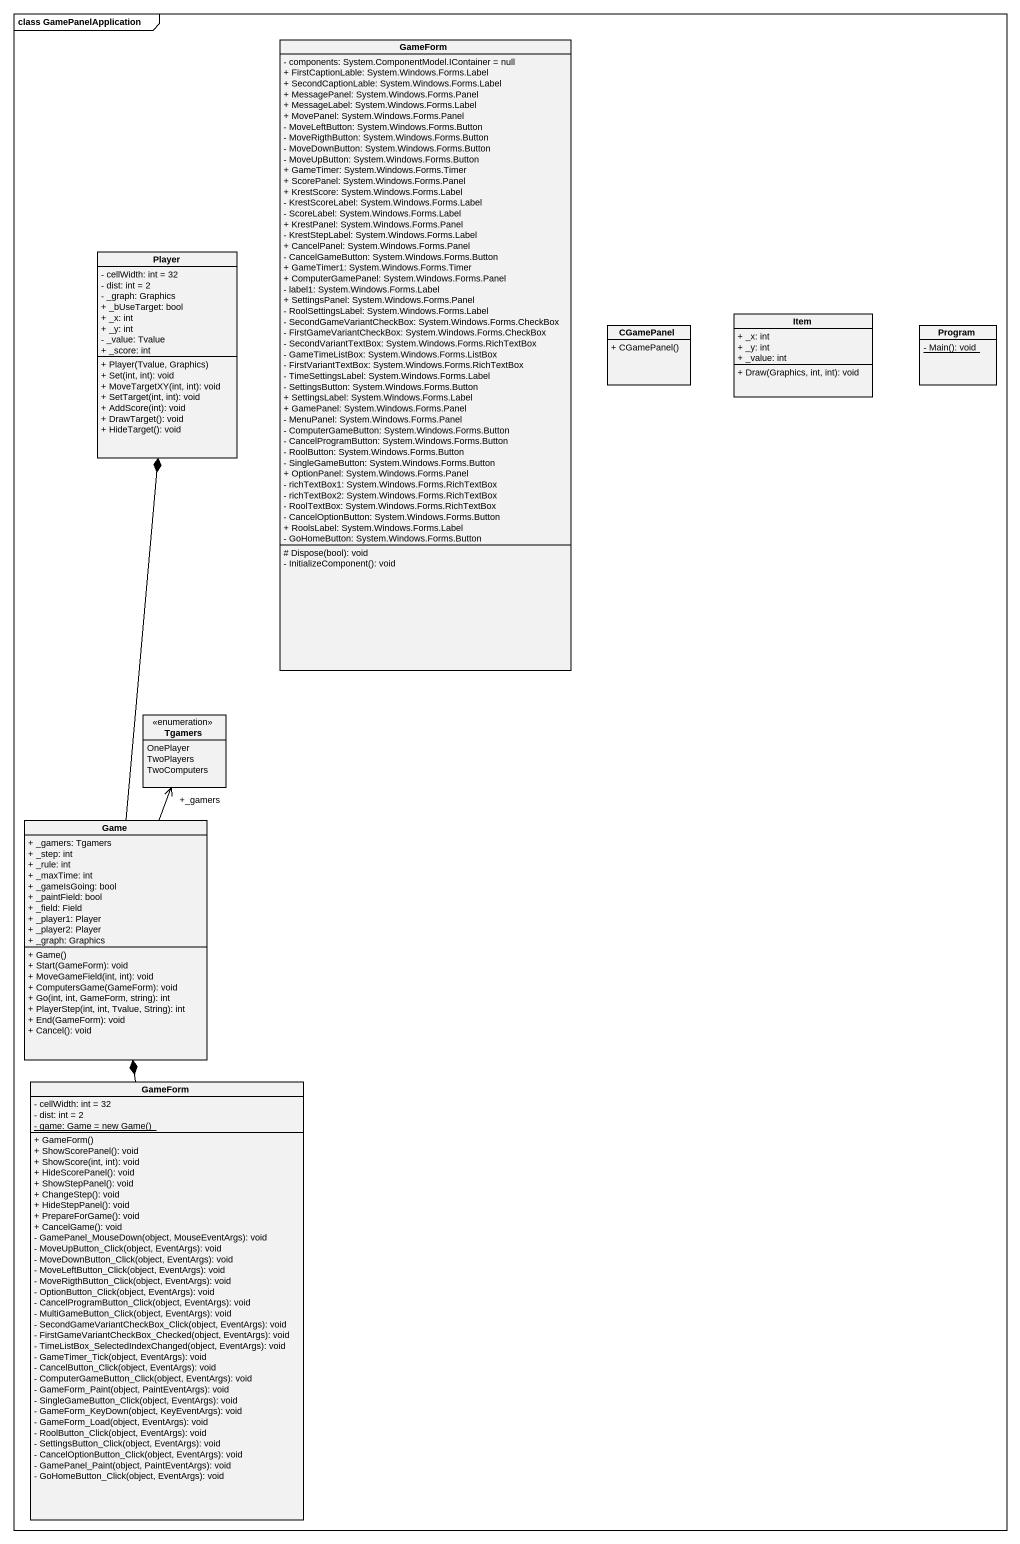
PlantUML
@startuml
mainframe class GamePanelApplication
hide circle
hide empty members
skinparam classAttributeIconSize 0
class GameForm {
  - components: System.ComponentModel.IContainer = null
  + FirstCaptionLable: System.Windows.Forms.Label
  + SecondCaptionLable: System.Windows.Forms.Label
  + MessagePanel: System.Windows.Forms.Panel
  + MessageLabel: System.Windows.Forms.Label
  + MovePanel: System.Windows.Forms.Panel
  - MoveLeftButton: System.Windows.Forms.Button
  - MoveRigthButton: System.Windows.Forms.Button
  - MoveDownButton: System.Windows.Forms.Button
  - MoveUpButton: System.Windows.Forms.Button
  + GameTimer: System.Windows.Forms.Timer
  + ScorePanel: System.Windows.Forms.Panel
  + KrestScore: System.Windows.Forms.Label
  - KrestScoreLabel: System.Windows.Forms.Label
  - ScoreLabel: System.Windows.Forms.Label
  + KrestPanel: System.Windows.Forms.Panel
  - KrestStepLabel: System.Windows.Forms.Label
  + CancelPanel: System.Windows.Forms.Panel
  - CancelGameButton: System.Windows.Forms.Button
  + GameTimer1: System.Windows.Forms.Timer
  + ComputerGamePanel: System.Windows.Forms.Panel
  - label1: System.Windows.Forms.Label
  + SettingsPanel: System.Windows.Forms.Panel
  - RoolSettingsLabel: System.Windows.Forms.Label
  - SecondGameVariantCheckBox: System.Windows.Forms.CheckBox
  - FirstGameVariantCheckBox: System.Windows.Forms.CheckBox
  - SecondVariantTextBox: System.Windows.Forms.RichTextBox
  - GameTimeListBox: System.Windows.Forms.ListBox
  - FirstVariantTextBox: System.Windows.Forms.RichTextBox
  - TimeSettingsLabel: System.Windows.Forms.Label
  - SettingsButton: System.Windows.Forms.Button
  + SettingsLabel: System.Windows.Forms.Label
  + GamePanel: System.Windows.Forms.Panel
  - MenuPanel: System.Windows.Forms.Panel
  - ComputerGameButton: System.Windows.Forms.Button
  - CancelProgramButton: System.Windows.Forms.Button
  - RoolButton: System.Windows.Forms.Button
  - SingleGameButton: System.Windows.Forms.Button
  + OptionPanel: System.Windows.Forms.Panel
  - richTextBox1: System.Windows.Forms.RichTextBox
  - richTextBox2: System.Windows.Forms.RichTextBox
  - RoolTextBox: System.Windows.Forms.RichTextBox
  - CancelOptionButton: System.Windows.Forms.Button
  + RoolsLabel: System.Windows.Forms.Label
  - GoHomeButton: System.Windows.Forms.Button
  # Dispose(bool): void
  - InitializeComponent(): void
}
class Player {
  - cellWidth: int = 32
  - dist: int = 2
  - _graph: Graphics
  + _bUseTarget: bool
  + _x: int
  + _y: int
  - _value: Tvalue
  + _score: int
  + Player(Tvalue, Graphics)
  + Set(int, int): void
  + MoveTargetXY(int, int): void
  + SetTarget(int, int): void
  + AddScore(int): void
  + DrawTarget(): void
  + HideTarget(): void
}
class CGamePanel {
  + CGamePanel()
}
class Item {
  + _x: int
  + _y: int
  + _value: int
  + Draw(Graphics, int, int): void
}
class Program {
  {static} - Main(): void
}
enum Tgamers {
  OnePlayer
  TwoPlayers
  TwoComputers
}
class Game {
  + _gamers: Tgamers
  + _step: int
  + _rule: int
  + _maxTime: int
  + _gameIsGoing: bool
  + _paintField: bool
  + _field: Field
  + _player1: Player
  + _player2: Player
  + _graph: Graphics
  + Game()
  + Start(GameForm): void
  + MoveGameField(int, int): void
  + ComputersGame(GameForm): void
  + Go(int, int, GameForm, string): int
  + PlayerStep(int, int, Tvalue, String): int
  + End(GameForm): void
  + Cancel(): void
}
class "GameForm" as GameForm_2 {
  - cellWidth: int = 32
  - dist: int = 2
  {static} {field} - game: Game = new Game()
  + GameForm()
  + ShowScorePanel(): void
  + ShowScore(int, int): void
  + HideScorePanel(): void
  + ShowStepPanel(): void
  + ChangeStep(): void
  + HideStepPanel(): void
  + PrepareForGame(): void
  + CancelGame(): void
  - GamePanel_MouseDown(object, MouseEventArgs): void
  - MoveUpButton_Click(object, EventArgs): void
  - MoveDownButton_Click(object, EventArgs): void
  - MoveLeftButton_Click(object, EventArgs): void
  - MoveRigthButton_Click(object, EventArgs): void
  - OptionButton_Click(object, EventArgs): void
  - CancelProgramButton_Click(object, EventArgs): void
  - MultiGameButton_Click(object, EventArgs): void
  - SecondGameVariantCheckBox_Click(object, EventArgs): void
  - FirstGameVariantCheckBox_Checked(object, EventArgs): void
  - TimeListBox_SelectedIndexChanged(object, EventArgs): void
  - GameTimer_Tick(object, EventArgs): void
  - CancelButton_Click(object, EventArgs): void
  - ComputerGameButton_Click(object, EventArgs): void
  - GameForm_Paint(object, PaintEventArgs): void
  - SingleGameButton_Click(object, EventArgs): void
  - GameForm_KeyDown(object, KeyEventArgs): void
  - GameForm_Load(object, EventArgs): void
  - RoolButton_Click(object, EventArgs): void
  - SettingsButton_Click(object, EventArgs): void
  - CancelOptionButton_Click(object, EventArgs): void
  - GamePanel_Paint(object, PaintEventArgs): void
  - GoHomeButton_Click(object, EventArgs): void
}
Game -up-* Player
Game -up-> "+_gamers" Tgamers
GameForm_2 -up-* Game
@enduml
